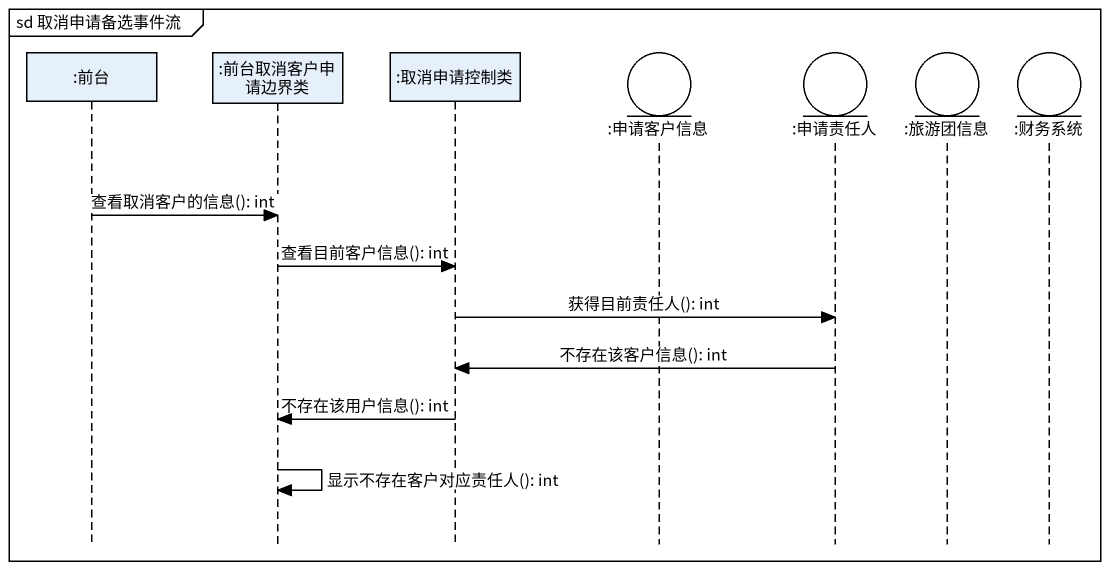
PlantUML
@startuml
mainframe sd 取消申请备选事件流
hide footbox
participant ":前台" as 前台
participant ":前台取消客户申请边界类" as 前台取消客户申请边界类
participant ":取消申请控制类" as 取消申请控制类
entity ":申请客户信息" as 申请客户信息
entity ":申请责任人" as 申请责任人
entity ":旅游团信息" as 旅游团信息
entity ":财务系统" as 财务系统

前台 -> 前台取消客户申请边界类 : 查看取消客户的信息(): int
前台取消客户申请边界类 -> 取消申请控制类 : 查看目前客户信息(): int
取消申请控制类 -> 申请责任人 : 获得目前责任人(): int
申请责任人 -> 取消申请控制类 : 不存在该客户信息(): int
取消申请控制类 -> 前台取消客户申请边界类 : 不存在该用户信息(): int
前台取消客户申请边界类 -> 前台取消客户申请边界类 : 显示不存在客户对应责任人(): int
@enduml
